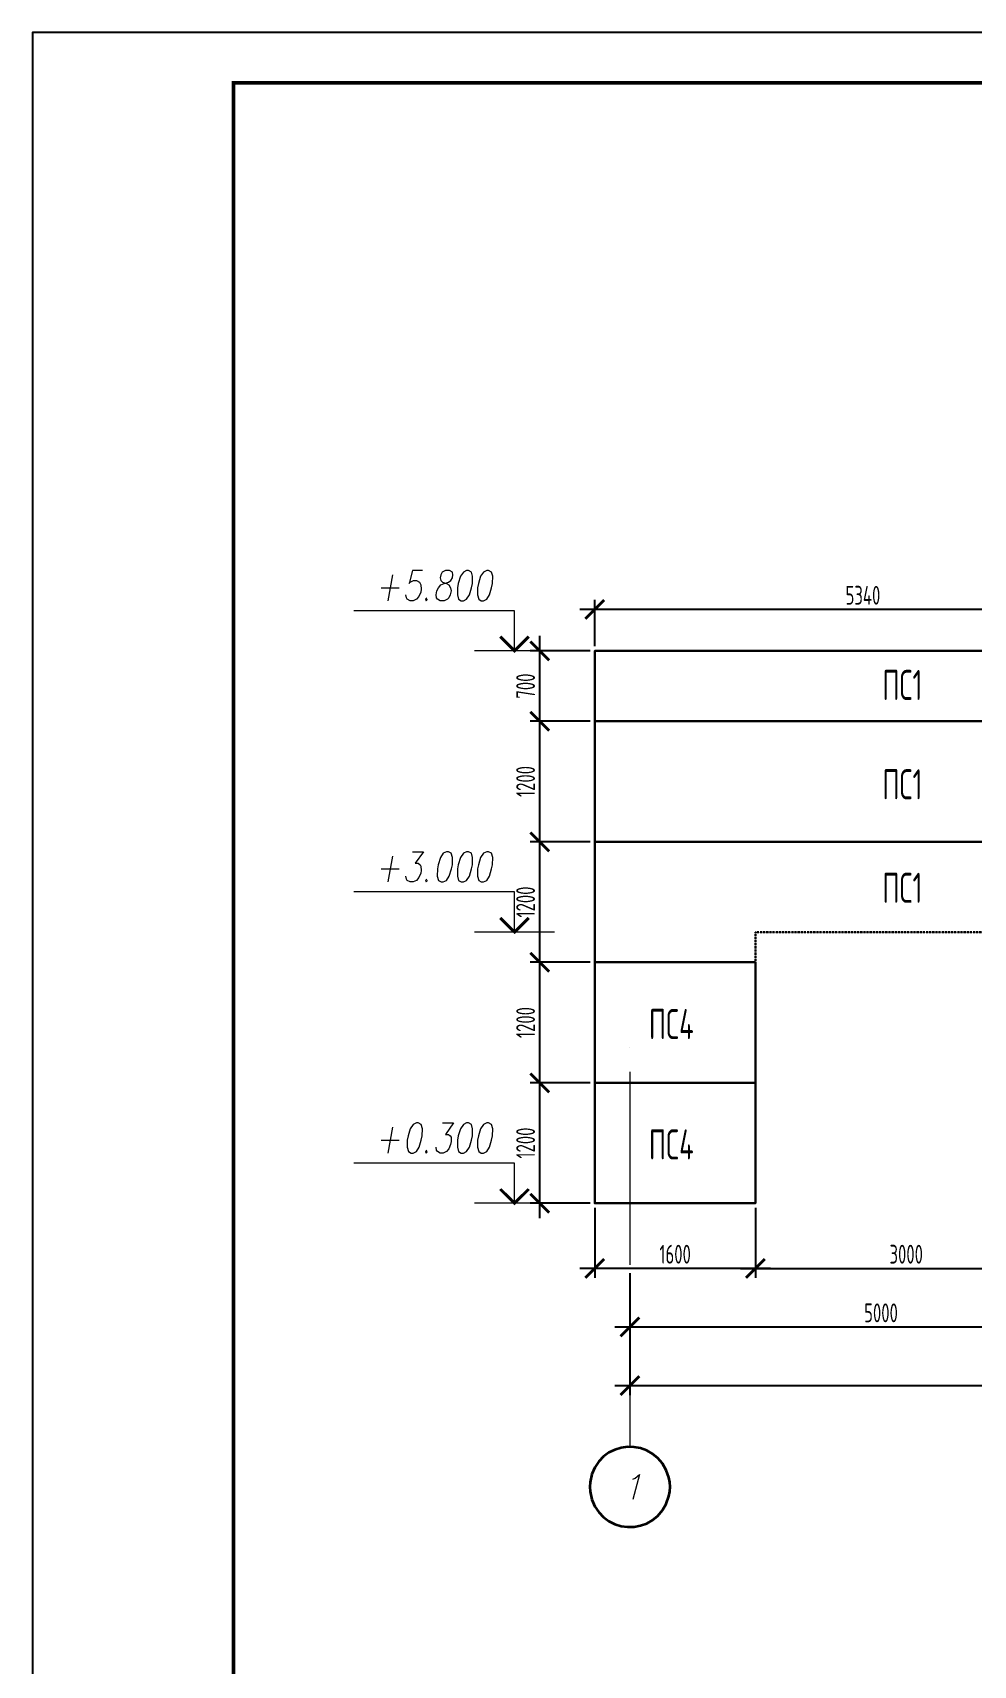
# Model space of a CAD drawing. Header units: millimetres. Extents: x 148937 to 2048786, y 870 to 351006.
# Drawn here: x 648598 to 657966, y 252734 to 268991 of the extents above; entities that cross this region are included whole.
import ezdxf
from ezdxf.enums import TextEntityAlignment as Align

# ---------------------------------------------------------------- set-up
doc = ezdxf.new("R2010")
doc.units = ezdxf.units.MM
doc.linetypes.add('_ШТР__2__1_', pattern=[3, 2, -1])
doc.layers.get('Defpoints').update_dxf_attribs({"color": 4})
doc.layers.add('PDF _Геометрия', color=7, linetype='Continuous')
doc.layers.add('PDF _Сплошная заливка', color=7, linetype='Continuous', true_color=0x007eff)
doc.layers.add('Размер', color=72, linetype='Continuous', lineweight=0)
doc.layers.add('Текстовые примечания', color=52, linetype='Continuous', lineweight=25)
doc.styles.add('_PP_Text Style', font='cs_gost2304.shx', dxfattribs={"width": 0.8})
doc.styles.add('М2.5', font='isocpeui.ttf', dxfattribs={"height": 2.5})
doc.styles.add('М3', font='isocpeui.ttf', dxfattribs={"height": 3})
doc.dimstyles.new('_PP_DIM Style', dxfattribs={"dimtxt": 2.5, "dimasz": 2.5, "dimexe": 1.25, "dimexo": 0.625, "dimtad": 1, "dimdec": 0, "dimrnd": 0.001, "dimtxsty": '_PP_Text Style', "dimblk": 'ARCHTICK', "dimcen": 2.5, "dimdle": 2, "dimadec": 0, "dimazin": 2, "dimtfac": 0.75, "dimtdec": 0, "dimtmove": 1, "dimatfit": 3, "dimfxl": 1, "dimtfill": 1, "dimtolj": 1, "dimarcsym": 0})

# ---------------------------------------------------------------- blocks, each defined once
blk = doc.blocks.new('_ArchTick')
at = {"color": 0, "linetype": 'ByBlock', "const_width": 0.15}
blk.add_lwpolyline([(-0.5, -0.5), (0.5, 0.5)], dxfattribs=at)
blk = doc.blocks.new('*D276')
at = {"layer": 'Defpoints', "color": 0, "ltscale": 75, "transparency": 16777216}
for p in [(654546, 256103), (699543, 256103), (654546, 255519)]:
    blk.add_point(p, dxfattribs=at)
at = {"layer": 'Размер', "color": 0, "lineweight": -2, "ltscale": 75, "transparency": 16777216}
for p, q in [((654546, 256056), (654546, 255425)), ((699543, 256056), (699543, 255425)), ((699693, 255519), (654396, 255519))]:
    blk.add_line(p, q, dxfattribs=at)
at = {"layer": 'Размер', "color": 0, "lineweight": -2, "ltscale": 75, "transparency": 16777216, "xscale": 187.5, "yscale": 187.5, "zscale": 187.5, "rotation": 180}
blk.add_blockref('_ArchTick', (654546, 255519), dxfattribs=at)
at = {"layer": 'Размер', "color": 0, "lineweight": -2, "ltscale": 75, "transparency": 16777216, "xscale": 187.5, "yscale": 187.5, "zscale": 187.5}
blk.add_blockref('_ArchTick', (699543, 255519), dxfattribs=at)
at = {"layer": 'Размер', "color": 0, "ltscale": 75, "transparency": 16777216, "insert": (677044, 255659), "char_height": 187.5, "attachment_point": 5, "style": '_PP_Text Style', "bg_fill": 3, "box_fill_scale": 1.1, "bg_fill_color": 256, "bg_fill_true_color": 13158600, "bg_fill_transparency": 0}
blk.add_mtext('\\A1;45000', dxfattribs=at)
blk = doc.blocks.new('*D245')
at = {"layer": 'Defpoints', "color": 0, "ltscale": 75, "transparency": 16777216}
for p in [(654546, 256687), (659546, 256687), (654546, 256103)]:
    blk.add_point(p, dxfattribs=at)
at = {"layer": 'Размер', "color": 0, "lineweight": -2, "ltscale": 75, "transparency": 16777216}
for p, q in [((654546, 256640), (654546, 256009)), ((659546, 256640), (659546, 256009)), ((659696, 256103), (654396, 256103))]:
    blk.add_line(p, q, dxfattribs=at)
at = {"layer": 'Размер', "color": 0, "lineweight": -2, "ltscale": 75, "transparency": 16777216, "xscale": 187.5, "yscale": 187.5, "zscale": 187.5, "rotation": 180}
blk.add_blockref('_ArchTick', (654546, 256103), dxfattribs=at)
at = {"layer": 'Размер', "color": 0, "lineweight": -2, "ltscale": 75, "transparency": 16777216, "xscale": 187.5, "yscale": 187.5, "zscale": 187.5}
blk.add_blockref('_ArchTick', (659546, 256103), dxfattribs=at)
at = {"layer": 'Размер', "color": 0, "ltscale": 75, "transparency": 16777216, "insert": (657046, 256244), "char_height": 187.5, "attachment_point": 5, "style": '_PP_Text Style', "bg_fill": 3, "box_fill_scale": 1.1, "bg_fill_color": 256, "bg_fill_true_color": 13158600, "bg_fill_transparency": 0}
blk.add_mtext('\\A1;5000', dxfattribs=at)
blk = doc.blocks.new('*D247')
at = {"layer": 'Defpoints', "color": 0, "ltscale": 75, "transparency": 16777216}
for p in [(654196, 257336), (655796, 257336), (654196, 256687)]:
    blk.add_point(p, dxfattribs=at)
at = {"layer": 'Размер', "color": 0, "lineweight": -2, "ltscale": 75, "transparency": 16777216}
for p, q in [((654196, 257289), (654196, 256594)), ((655796, 257289), (655796, 256594)), ((655946, 256687), (654046, 256687))]:
    blk.add_line(p, q, dxfattribs=at)
at = {"layer": 'Размер', "color": 0, "lineweight": -2, "ltscale": 75, "transparency": 16777216, "xscale": 187.5, "yscale": 187.5, "zscale": 187.5, "rotation": 180}
blk.add_blockref('_ArchTick', (654196, 256687), dxfattribs=at)
at = {"layer": 'Размер', "color": 0, "lineweight": -2, "ltscale": 75, "transparency": 16777216, "xscale": 187.5, "yscale": 187.5, "zscale": 187.5}
blk.add_blockref('_ArchTick', (655796, 256687), dxfattribs=at)
at = {"layer": 'Размер', "color": 0, "ltscale": 75, "transparency": 16777216, "insert": (654996, 256828), "char_height": 187.5, "attachment_point": 5, "style": '_PP_Text Style', "bg_fill": 3, "box_fill_scale": 1.1, "bg_fill_color": 256, "bg_fill_true_color": 13158600, "bg_fill_transparency": 0}
blk.add_mtext('\\A1;1600', dxfattribs=at)
blk = doc.blocks.new('*D291')
at = {"layer": 'Defpoints', "color": 0, "ltscale": 75, "transparency": 16777216}
for p in [(653648, 258535), (654196, 258535), (654196, 257336)]:
    blk.add_point(p, dxfattribs=at)
at = {"layer": 'Размер', "color": 0, "lineweight": -2, "ltscale": 75, "transparency": 16777216}
for p, q in [((653648, 257186), (653648, 258685)), ((654149, 258535), (653554, 258535)), ((654149, 257336), (653554, 257336))]:
    blk.add_line(p, q, dxfattribs=at)
at = {"layer": 'Размер', "color": 0, "lineweight": -2, "ltscale": 75, "transparency": 16777216, "xscale": 187.5, "yscale": 187.5, "zscale": 187.5}
for p, rotation in [((653648, 258535), 90), ((653648, 257336), 270)]:
    blk.add_blockref('_ArchTick', p, dxfattribs=dict(at, rotation=rotation))
at = {"layer": 'Размер', "color": 0, "ltscale": 75, "transparency": 16777216, "insert": (653507, 257935), "char_height": 187.5, "attachment_point": 5, "rotation": 90, "style": '_PP_Text Style', "bg_fill": 3, "box_fill_scale": 1.1, "bg_fill_color": 256, "bg_fill_true_color": 13158600, "bg_fill_transparency": 0}
blk.add_mtext('\\A1;1200', dxfattribs=at)
blk = doc.blocks.new('*D292')
at = {"layer": 'Defpoints', "color": 0, "ltscale": 75, "transparency": 16777216}
for p in [(653648, 259736), (654196, 259736), (654196, 258535)]:
    blk.add_point(p, dxfattribs=at)
at = {"layer": 'Размер', "color": 0, "lineweight": -2, "ltscale": 75, "transparency": 16777216}
for p, q in [((653648, 258385), (653648, 259886)), ((654149, 259736), (653554, 259736)), ((654149, 258535), (653554, 258535))]:
    blk.add_line(p, q, dxfattribs=at)
at = {"layer": 'Размер', "color": 0, "lineweight": -2, "ltscale": 75, "transparency": 16777216, "xscale": 187.5, "yscale": 187.5, "zscale": 187.5}
for p, rotation in [((653648, 259736), 90), ((653648, 258535), 270)]:
    blk.add_blockref('_ArchTick', p, dxfattribs=dict(at, rotation=rotation))
at = {"layer": 'Размер', "color": 0, "ltscale": 75, "transparency": 16777216, "insert": (653507, 259135), "char_height": 187.5, "attachment_point": 5, "rotation": 90, "style": '_PP_Text Style', "bg_fill": 3, "box_fill_scale": 1.1, "bg_fill_color": 256, "bg_fill_true_color": 13158600, "bg_fill_transparency": 0}
blk.add_mtext('\\A1;1200', dxfattribs=at)
blk = doc.blocks.new('*D293')
at = {"layer": 'Defpoints', "color": 0, "ltscale": 75, "transparency": 16777216}
for p in [(653648, 260934), (654196, 260934), (654196, 259736)]:
    blk.add_point(p, dxfattribs=at)
at = {"layer": 'Размер', "color": 0, "lineweight": -2, "ltscale": 75, "transparency": 16777216}
for p, q in [((653648, 259586), (653648, 261084)), ((654149, 260934), (653554, 260934)), ((654149, 259736), (653554, 259736))]:
    blk.add_line(p, q, dxfattribs=at)
at = {"layer": 'Размер', "color": 0, "lineweight": -2, "ltscale": 75, "transparency": 16777216, "xscale": 187.5, "yscale": 187.5, "zscale": 187.5}
for p, rotation in [((653648, 260934), 90), ((653648, 259736), 270)]:
    blk.add_blockref('_ArchTick', p, dxfattribs=dict(at, rotation=rotation))
at = {"layer": 'Размер', "color": 0, "ltscale": 75, "transparency": 16777216, "insert": (653507, 260335), "char_height": 187.5, "attachment_point": 5, "rotation": 90, "style": '_PP_Text Style', "bg_fill": 3, "box_fill_scale": 1.1, "bg_fill_color": 256, "bg_fill_true_color": 13158600, "bg_fill_transparency": 0}
blk.add_mtext('\\A1;1200', dxfattribs=at)
blk = doc.blocks.new('*D294')
at = {"layer": 'Defpoints', "color": 0, "ltscale": 75, "transparency": 16777216}
for p in [(653648, 262135), (654196, 262135), (654196, 260934)]:
    blk.add_point(p, dxfattribs=at)
at = {"layer": 'Размер', "color": 0, "lineweight": -2, "ltscale": 75, "transparency": 16777216}
for p, q in [((653648, 260784), (653648, 262285)), ((654149, 262135), (653554, 262135)), ((654149, 260934), (653554, 260934))]:
    blk.add_line(p, q, dxfattribs=at)
at = {"layer": 'Размер', "color": 0, "lineweight": -2, "ltscale": 75, "transparency": 16777216, "xscale": 187.5, "yscale": 187.5, "zscale": 187.5}
for p, rotation in [((653648, 262135), 90), ((653648, 260934), 270)]:
    blk.add_blockref('_ArchTick', p, dxfattribs=dict(at, rotation=rotation))
at = {"layer": 'Размер', "color": 0, "ltscale": 75, "transparency": 16777216, "insert": (653507, 261535), "char_height": 187.5, "attachment_point": 5, "rotation": 90, "style": '_PP_Text Style', "bg_fill": 3, "box_fill_scale": 1.1, "bg_fill_color": 256, "bg_fill_true_color": 13158600, "bg_fill_transparency": 0}
blk.add_mtext('\\A1;1200', dxfattribs=at)
blk = doc.blocks.new('*D248')
at = {"layer": 'Defpoints', "color": 0, "ltscale": 75, "transparency": 16777216}
for p in [(653648, 262835), (654196, 262835), (654196, 262135)]:
    blk.add_point(p, dxfattribs=at)
at = {"layer": 'Размер', "color": 0, "lineweight": -2, "ltscale": 75, "transparency": 16777216}
for p, q in [((653648, 261985), (653648, 262985)), ((654149, 262835), (653554, 262835)), ((654149, 262135), (653554, 262135))]:
    blk.add_line(p, q, dxfattribs=at)
at = {"layer": 'Размер', "color": 0, "lineweight": -2, "ltscale": 75, "transparency": 16777216, "xscale": 187.5, "yscale": 187.5, "zscale": 187.5}
for p, rotation in [((653648, 262835), 90), ((653648, 262135), 270)]:
    blk.add_blockref('_ArchTick', p, dxfattribs=dict(at, rotation=rotation))
at = {"layer": 'Размер', "color": 0, "ltscale": 75, "transparency": 16777216, "insert": (653507, 262485), "char_height": 187.5, "attachment_point": 5, "rotation": 90, "style": '_PP_Text Style', "bg_fill": 3, "box_fill_scale": 1.1, "bg_fill_color": 256, "bg_fill_true_color": 13158600, "bg_fill_transparency": 0}
blk.add_mtext('\\A1;700', dxfattribs=at)
blk = doc.blocks.new('*D256')
at = {"layer": 'Defpoints', "color": 0, "ltscale": 75, "transparency": 16777216}
for p in [(654196, 263249), (654196, 262835), (659536, 262835)]:
    blk.add_point(p, dxfattribs=at)
at = {"layer": 'Размер', "color": 0, "lineweight": -2, "ltscale": 75, "transparency": 16777216}
for p, q in [((659686, 263249), (654046, 263249)), ((654196, 262882), (654196, 263343)), ((659536, 262882), (659536, 263343))]:
    blk.add_line(p, q, dxfattribs=at)
at = {"layer": 'Размер', "color": 0, "lineweight": -2, "ltscale": 75, "transparency": 16777216, "xscale": 187.5, "yscale": 187.5, "zscale": 187.5, "rotation": 180}
blk.add_blockref('_ArchTick', (654196, 263249), dxfattribs=at)
at = {"layer": 'Размер', "color": 0, "lineweight": -2, "ltscale": 75, "transparency": 16777216, "xscale": 187.5, "yscale": 187.5, "zscale": 187.5}
blk.add_blockref('_ArchTick', (659536, 263249), dxfattribs=at)
at = {"layer": 'Размер', "color": 0, "ltscale": 75, "transparency": 16777216, "insert": (656866, 263389), "char_height": 187.5, "attachment_point": 5, "style": '_PP_Text Style', "bg_fill": 3, "box_fill_scale": 1.1, "bg_fill_color": 256, "bg_fill_true_color": 13158600, "bg_fill_transparency": 0}
blk.add_mtext('\\A1;5340', dxfattribs=at)
blk = doc.blocks.new('*D322')
at = {"layer": 'Defpoints', "color": 0, "ltscale": 75, "transparency": 16777216}
for p in [(655796, 257336), (658797, 257336), (658797, 256687)]:
    blk.add_point(p, dxfattribs=at)
at = {"layer": 'Размер', "color": 0, "lineweight": -2, "ltscale": 75, "transparency": 16777216}
for p, q in [((655796, 257289), (655796, 256594)), ((658797, 257289), (658797, 256594)), ((655646, 256687), (658947, 256687))]:
    blk.add_line(p, q, dxfattribs=at)
at = {"layer": 'Размер', "color": 0, "lineweight": -2, "ltscale": 75, "transparency": 16777216, "xscale": 187.5, "yscale": 187.5, "zscale": 187.5, "rotation": 180}
blk.add_blockref('_ArchTick', (655796, 256687), dxfattribs=at)
at = {"layer": 'Размер', "color": 0, "lineweight": -2, "ltscale": 75, "transparency": 16777216, "xscale": 187.5, "yscale": 187.5, "zscale": 187.5}
blk.add_blockref('_ArchTick', (658797, 256687), dxfattribs=at)
at = {"layer": 'Размер', "color": 0, "ltscale": 75, "transparency": 16777216, "insert": (657297, 256828), "char_height": 187.5, "attachment_point": 5, "style": '_PP_Text Style', "bg_fill": 3, "box_fill_scale": 1.1, "bg_fill_color": 256, "bg_fill_true_color": 13158600, "bg_fill_transparency": 0}
blk.add_mtext('\\A1;3000', dxfattribs=at)
blk = doc.blocks.new('*U427')
blk.add_lwpolyline([(0, 0), (594, 0), (594, 420), (0, 420)], close=True)
at = {"const_width": 0.35}
blk.add_lwpolyline([(20, 5), (589, 5), (589, 415), (20, 415)], close=True, dxfattribs=at)
at = {"style": 'М2.5'}
for tag, height, p in [('ГРАФА_ЗАКАЗЧИК', 2.5, (474.05, 55)), ('ГРАФА_10Ф3-1', 2.5, (405, 32.5)), ('ГРАФА_13Ф3-1', 2.5, (460, 32.5)), ('ГРАФА_10Ф3-2', 2.5, (405, 27.5)), ('ГРАФА_13Ф3-2', 2.5, (460, 27.5)), ('ГРАФА_10Ф3-3', 2.5, (405, 22.5)), ('ГРАФА_13Ф3-3', 2.5, (460, 22.5)), ('ГРАФА_10Ф3-4', 2.5, (405, 17.5)), ('ГРАФА_13Ф3-4', 2.5, (460, 17.5)), ('ГРАФА_10Ф3-5', 2.5, (405, 12.5)), ('ГРАФА_13Ф3-5', 2.5, (460, 12.5)), ('ГРАФА_10Ф3-6', 2.5, (405, 7.5)), ('ГРАФА_13Ф3-6', 2.5, (460, 7.5)), ('СВОЙСТВА_2', 3, (549.57, 2.5)), ('ФОРМАТ', 3, (527.51, 2.5))]:
    blk.add_attdef(tag, text='', height=height, dxfattribs=at).set_placement(p, align=Align.MIDDLE_LEFT)
at = {"style": 'М3'}
for tag, p in [('ГРАФА_1Ф3', (529, 55)), ('ГРАФА_6Ф3', (546.5, 25)), ('ГРАФА_7Ф3', (562.5, 25)), ('ГРАФА_8Ф3', (580, 25))]:
    blk.add_attdef(tag, text='', height=3, dxfattribs=at).set_placement(p, align=Align.MIDDLE_CENTER)
at = {"lineweight": 30, "flags": 104}
for tag, height, p in [('ГРАФА_2Ф3', 2.4, (529, 42.5)), ('ГРАФА_3Ф3', 2.5, (504, 27.5)), ('ГРАФА_4Ф3', 2.5, (504, 12.5))]:
    blk.add_attdef(tag, text='', height=height, dxfattribs=at).set_placement(p, align=Align.MIDDLE_CENTER)

msp = doc.modelspace()

# ---------------------------------------------------------------- linework, layer by layer
at = {"layer": 'PDF _Геометрия', "color": 7, "lineweight": 15}
for points in [[(652182.74453, 263591.67704), (652135.48352, 263333.88971)], [(652479.19663, 263634.64203), (652380.37815, 263634.64203), (652346.00651, 263505.74836), (652358.89588, 263520.78596), (652391.11929, 263535.82355), (652421.19448, 263535.82355), (652449.12144, 263520.78596), (652464.15903, 263492.859), (652466.30726, 263449.89444), (652462.01081, 263419.81926), (652444.82498, 263376.8547), (652419.04625, 263348.92774), (652386.82284, 263333.89015), (652356.74765, 263333.89015), (652328.82069, 263348.92774), (652322.376, 263363.96533), (652315.93132, 263391.89229)], [(652068.88653, 263462.78425), (652249.33766, 263462.78425)], [(652522.1638, 263363.96542), (652509.27444, 263348.92783), (652515.71912, 263333.89023), (652528.60849, 263348.92783)], [(652182.74453, 260792.53659), (652135.48352, 260534.74926)], [(652380.38217, 260835.50158), (652489.94179, 260835.50158), (652408.30913, 260721.64551), (652438.38432, 260721.64551), (652457.71837, 260706.60792), (652464.16305, 260691.57032), (652466.31128, 260648.60577), (652462.01483, 260620.67881), (652444.82901, 260577.71425), (652419.05027, 260549.78729), (652386.82686, 260534.7497), (652356.75167, 260534.7497), (652328.82471, 260549.78729), (652322.38003, 260562.67666), (652315.93534, 260592.75185)], [(652068.88653, 260663.64161), (652249.33766, 260663.64161)], [(652522.1638, 260562.67684), (652509.27444, 260549.78747), (652515.71912, 260534.74987), (652528.60849, 260549.78747)], [(652182.74453, 258092.21497), (652135.48352, 257834.42764)], [(652678.9846, 258135.17777), (652788.54422, 258135.17777), (652709.05979, 258021.3217), (652739.13498, 258021.3217), (652756.3208, 258006.28411), (652764.91371, 257993.39474), (652767.06194, 257950.43019), (652760.61726, 257920.355), (652743.43143, 257877.39045), (652719.80093, 257849.46349), (652687.57751, 257834.42589), (652657.50233, 257834.42589), (652629.57536, 257849.46349), (652620.98245, 257864.50108), (652616.686, 257892.42804)], [(652068.88653, 257963.31999), (652249.33766, 257963.31999)], [(652522.1638, 257864.50117), (652509.27444, 257849.46357), (652515.71912, 257834.42598), (652528.60849, 257849.46357)], [(654573.71865, 254588.45391), (654599.49738, 254599.19505), (654640.31371, 254635.71492), (654573.71865, 254386.5205)]]:
    msp.add_lwpolyline(points, dxfattribs=at)
for points in [[(652709.05857, 263634.64203), (652676.83515, 263619.60443), (652661.79756, 263591.67747), (652657.5011, 263563.75051), (652661.79756, 263535.82355), (652678.98338, 263520.78596), (652717.65148, 263505.74836), (652743.43021, 263492.859), (652758.4678, 263462.78381), (652764.91249, 263434.85685), (652756.31958, 263391.89229), (652741.28198, 263363.96533), (652728.39262, 263348.92774), (652696.1692, 263333.89015), (652657.5011, 263333.89015), (652629.57414, 263348.92774), (652620.98123, 263363.96533), (652616.68477, 263391.89229), (652623.12946, 263434.85685), (652638.16705, 263462.78381), (652663.94578, 263492.859), (652696.1692, 263505.74836), (652739.13375, 263520.78596), (652762.76426, 263535.82355), (652777.80185, 263563.75051), (652782.09831, 263591.67747), (652777.80185, 263619.60443), (652749.87489, 263634.64203)], [(652919.58506, 263634.64203), (652887.36164, 263619.60443), (652859.43468, 263578.78811), (652835.80418, 263505.74836), (652829.35949, 263462.78381), (652827.21127, 263391.89229), (652840.10063, 263348.92774), (652865.87936, 263333.89015), (652887.36164, 263333.89015), (652919.58506, 263348.92774), (652947.51202, 263391.89229), (652968.99429, 263462.78381), (652977.58721, 263505.74836), (652979.73543, 263578.78811), (652966.84607, 263619.60443), (652938.91911, 263634.64203)], [(653119.36866, 263634.64203), (653087.14525, 263619.60443), (653059.21828, 263578.78811), (653037.73601, 263505.74836), (653029.1431, 263462.78381), (653026.99487, 263391.89229), (653039.88424, 263348.92774), (653065.66297, 263333.89015), (653087.14525, 263333.89015), (653119.36866, 263348.92774), (653147.29562, 263391.89229), (653168.7779, 263462.78381), (653177.37081, 263505.74836), (653179.51904, 263578.78811), (653166.62967, 263619.60443), (653138.70271, 263634.64203)], [(652719.80145, 260835.50158), (652687.57804, 260820.46399), (652659.65108, 260777.49943), (652636.02057, 260706.60792), (652629.57589, 260663.64336), (652627.42766, 260592.75185), (652638.1688, 260549.78729), (652666.09576, 260534.7497), (652687.57804, 260534.7497), (652719.80145, 260549.78729), (652745.58019, 260592.75185), (652769.21069, 260663.64336), (652777.8036, 260706.60792), (652779.95183, 260777.49943), (652767.06246, 260820.46399), (652739.1355, 260835.50158)], [(652919.58506, 260835.50158), (652887.36164, 260820.46399), (652859.43468, 260777.49943), (652835.80418, 260706.60792), (652829.35949, 260663.64336), (652827.21127, 260592.75185), (652840.10063, 260549.78729), (652865.87936, 260534.7497), (652887.36164, 260534.7497), (652919.58506, 260549.78729), (652947.51202, 260592.75185), (652968.99429, 260663.64336), (652977.58721, 260706.60792), (652979.73543, 260777.49943), (652966.84607, 260820.46399), (652938.91911, 260835.50158)], [(653119.36866, 260835.50158), (653087.14525, 260820.46399), (653059.21828, 260777.49943), (653037.73601, 260706.60792), (653029.1431, 260663.64336), (653026.99487, 260592.75185), (653039.88424, 260549.78729), (653065.66297, 260534.7497), (653087.14525, 260534.7497), (653119.36866, 260549.78729), (653147.29562, 260592.75185), (653168.7779, 260663.64336), (653177.37081, 260706.60792), (653179.51904, 260777.49943), (653166.62967, 260820.46399), (653138.70271, 260835.50158)], [(652419.0487, 258135.17777), (652386.82528, 258120.14018), (652358.89832, 258077.17562), (652337.41605, 258006.28411), (652328.82314, 257963.31956), (652326.67491, 257892.42804), (652339.56427, 257849.46349), (652367.49123, 257834.42589), (652386.82528, 257834.42589), (652419.0487, 257849.46349), (652446.97566, 257892.42804), (652468.45794, 257963.31956), (652477.05085, 258006.28411), (652479.19908, 258077.17562), (652466.30971, 258120.14018), (652438.38275, 258135.17777)], [(652919.58506, 258135.17777), (652887.36164, 258120.14018), (652859.43468, 258077.17562), (652835.80418, 258006.28411), (652829.35949, 257963.31956), (652827.21127, 257892.42804), (652840.10063, 257849.46349), (652865.87936, 257834.42589), (652887.36164, 257834.42589), (652919.58506, 257849.46349), (652947.51202, 257892.42804), (652968.99429, 257963.31956), (652977.58721, 258006.28411), (652979.73543, 258077.17562), (652966.84607, 258120.14018), (652938.91911, 258135.17777)], [(653119.36866, 258135.17777), (653087.14525, 258120.14018), (653059.21828, 258077.17562), (653037.73601, 258006.28411), (653029.1431, 257963.31956), (653026.99487, 257892.42804), (653039.88424, 257849.46349), (653065.66297, 257834.42589), (653087.14525, 257834.42589), (653119.36866, 257849.46349), (653147.29562, 257892.42804), (653168.7779, 257963.31956), (653177.37081, 258006.28411), (653179.51904, 258077.17562), (653166.62967, 258120.14018), (653138.70271, 258135.17777)]]:
    msp.add_lwpolyline(points, close=True, dxfattribs=at)
at = {"layer": 'PDF _Геометрия', "color": 7, "lineweight": 30}
for points in [[(659536.12816, 262835.50111), (659536.12816, 262135.17891), (654195.63392, 262135.17891), (654195.63392, 262835.50111)], [(659536.12816, 262135.17973), (659536.12816, 260934.3204), (654195.63392, 260934.3204), (654195.63392, 262135.17973)], [(655796.06074, 259735.60868), (655796.06074, 258534.74935), (654195.63106, 258534.74935), (654195.63106, 259735.60868)], [(655796.06074, 258534.75005), (655796.06074, 257336.03899), (654195.63106, 257336.03899), (654195.63106, 258534.75005)]]:
    msp.add_lwpolyline(points, close=True, dxfattribs=at)
for points in [[(655796.06074, 259735.60785), (654195.63106, 259735.60785), (654195.63106, 260934.31892), (659536.12515, 260934.31892), (659536.12515, 259735.60785), (658797.13485, 259735.60785)], [(655796.06074, 257336.03899), (655796.06074, 259735.60868)]]:
    msp.add_lwpolyline(points, dxfattribs=at)
at = {"layer": 'PDF _Геометрия', "color": 7, "linetype": '_ШТР__2__1_', "lineweight": 30}
msp.add_lwpolyline([(655796.06074, 259735.60868), (655796.06074, 260034.21303), (658797.13485, 260034.21303), (658797.13485, 259735.60785)], dxfattribs=at)
at = {"layer": 'PDF _Геометрия', "color": 7, "lineweight": 5}
for points in [[(654545.79501, 258884.90933), (654545.79501, 258887.05756)], [(654545.81532, 258644.30866), (654545.81532, 256723.79402)], [(654545.81532, 256485.34016), (654545.81532, 256487.48839)]]:
    msp.add_lwpolyline(points, dxfattribs=at)
at = {"layer": 'PDF _Геометрия', "color": 7, "lineweight": 35}
for points in [[(654934.62108, 254418.74488), (654943.21399, 254463.85766), (654945.36222, 254511.11867), (654943.21399, 254558.37968), (654934.62108, 254603.49246)], [(654148.36973, 254558.37968), (654146.22151, 254511.11867), (654148.36973, 254463.85766)]]:
    msp.add_lwpolyline(points, dxfattribs=at)
for points in [[(654934.62108, 254603.49246), (654816.934, 255036.39615), (654216.68341, 255001.12941), (654148.36973, 254558.37968)], [(654148.36973, 254463.85766), (654216.68341, 254021.10793), (654816.934, 253985.84119), (654934.62108, 254418.74488)]]:
    msp.add_open_spline(points, degree=3, dxfattribs=at)

# ---------------------------------------------------------------- texts
at = {"layer": 'Текстовые примечания', "color": 7, "ltscale": 75, "char_height": 300, "attachment_point": 5, "style": '_PP_Text Style'}
for s, insert in [('\\pxqc;ПС1', (657258.42078, 262495.83227)), ('\\pxqc;ПС1', (657258.41785, 261506.97146)), ('\\pxqc;ПС1', (657258.41785, 260476.26039)), ('\\pxqc;ПС4', (654957.66595, 259119.79742)), ('\\pxqc;ПС4', (654957.66595, 257921.08635))]:
    msp.add_mtext_dynamic_manual_height_columns(s, width=891.7464151, gutter_width=75, heights=[1198.7105], dxfattribs=dict(at, insert=insert))

# ---------------------------------------------------------------- dimensions: what is measured, and where the dimension line sits
at = {"layer": 'Размер', "color": 7, "ltscale": 75}
dim = msp.add_linear_dim(base=(654545.81632, 255518.63814), p1=(699542.5729, 256102.95607), p2=(654545.81632, 256102.95607), angle=180, text='45000', dimstyle='_PP_DIM Style', override={"dimscale": 75}, dxfattribs=at)
dim.commit()
dim.dimension.update_dxf_attribs({"geometry": '*D276', "text_midpoint": (677044.19461, 255659.26314)})

# ---------------------------------------------------------------- next in the draw order: linework, layer by layer
at = {"layer": 'PDF _Геометрия', "color": 7, "lineweight": 9}
for points in [[(654545.79501, 255718.4216), (654545.79501, 255437.00377)], [(654446.97618, 255518.63799), (699643.5378, 255518.63799)]]:
    msp.add_lwpolyline(points, dxfattribs=at)
at = {"layer": 'PDF _Сплошная заливка', "color": 7, "lineweight": 9, "transparency": 33554559}
for points in [[(654612.38954, 255600.26951), (654479.19942, 255434.85598), (654464.16183, 255452.0418)], [(654629.57467, 255585.23253), (654612.38884, 255600.27012), (654479.19873, 255434.85659)]]:
    msp.add_solid(points, dxfattribs=at)

# ---------------------------------------------------------------- next in the draw order: dimensions: what is measured, and where the dimension line sits
at = {"layer": 'Размер', "color": 7, "ltscale": 75}
dim = msp.add_linear_dim(base=(654545.81532, 256102.95607), p1=(659545.81532, 256687.274), p2=(654545.81532, 256687.274), angle=180, dimstyle='_PP_DIM Style', override={"dimscale": 75}, dxfattribs=at)
dim.commit()
dim.dimension.update_dxf_attribs({"geometry": '*D245', "text_midpoint": (657045.81532, 256243.58107)})

# ---------------------------------------------------------------- next in the draw order: linework, layer by layer
at = {"layer": 'PDF _Геометрия', "color": 7, "lineweight": 5}
for points in [[(654545.79501, 256485.34046), (654545.79501, 256487.48869)], [(654545.79501, 256244.73782), (654545.79501, 254910.68848)]]:
    msp.add_lwpolyline(points, dxfattribs=at)
at = {"layer": 'PDF _Геометрия', "color": 7, "lineweight": 9}
for points in [[(654545.79501, 256302.7398), (654545.79501, 256023.47019)], [(654446.97618, 256102.95401), (659645.68714, 256102.95401)]]:
    msp.add_lwpolyline(points, dxfattribs=at)
at = {"layer": 'PDF _Сплошная заливка', "color": 7, "lineweight": 9, "transparency": 33554559}
for points in [[(654612.38954, 256186.73585), (654479.19942, 256019.17409), (654464.16183, 256036.35991)], [(654629.57467, 256169.55073), (654612.38884, 256186.73655), (654479.19873, 256019.17479)]]:
    msp.add_solid(points, dxfattribs=at)

# ---------------------------------------------------------------- next in the draw order: dimensions: what is measured, and where the dimension line sits
at = {"layer": 'Размер', "color": 7, "ltscale": 75}
dim = msp.add_linear_dim(base=(654195.6544, 256687.274), p1=(655796.06074, 257336.03899), p2=(654195.6544, 257336.03829), angle=180, dimstyle='_PP_DIM Style', override={"dimscale": 75}, dxfattribs=at)
dim.commit()
dim.dimension.update_dxf_attribs({"geometry": '*D247', "text_midpoint": (654995.85757, 256827.899)})

# ---------------------------------------------------------------- next in the draw order: linework, layer by layer
at = {"layer": 'PDF _Геометрия', "color": 7, "lineweight": 9}
msp.add_lwpolyline([(654195.63284, 256887.058), (654195.63284, 256607.78839)], dxfattribs=at)
at = {"layer": 'PDF _Сплошная заливка', "color": 7, "lineweight": 9, "transparency": 33554559}
for points in [[(654264.37333, 256771.05405), (654129.03499, 256605.64052), (654113.99739, 256620.67811)], [(654279.4125, 256753.86893), (654264.37491, 256771.05475), (654129.03656, 256605.64121)]]:
    msp.add_solid(points, dxfattribs=at)

# ---------------------------------------------------------------- next in the draw order: dimensions: what is measured, and where the dimension line sits
at = {"layer": 'Размер', "color": 7, "ltscale": 75}
dim = msp.add_linear_dim(base=(653647.85649, 258534.74918), p1=(654195.6544, 257336.03829), p2=(654195.6544, 258534.74918), angle=90, text='1200', dimstyle='_PP_DIM Style', override={"dimscale": 75}, dxfattribs=at)
dim.commit()
dim.dimension.update_dxf_attribs({"geometry": '*D291', "text_midpoint": (653507.23149, 257935.39374)})
dim = msp.add_linear_dim(base=(658797.13485, 256687.274), p1=(655796.06074, 257336.03899), p2=(658797.13485, 257336.03899), text='3000', dimstyle='_PP_DIM Style', override={"dimscale": 75}, dxfattribs=at)
dim.commit()
dim.dimension.update_dxf_attribs({"geometry": '*D322', "text_midpoint": (657296.5978, 256827.899)})

# ---------------------------------------------------------------- next in the draw order: linework, layer by layer
at = {"layer": 'PDF _Геометрия', "color": 7, "lineweight": 15}
for points in [[(653396.48969, 257336.03899), (653396.48969, 257735.60934), (651796.06, 257735.60934)], [(653796.06126, 257336.03899), (652996.92056, 257336.03899)]]:
    msp.add_lwpolyline(points, dxfattribs=at)
at = {"layer": 'PDF _Геометрия', "color": 7, "lineweight": 9}
msp.add_lwpolyline([(655796.06074, 256607.78839), (655796.06074, 256887.058)], close=True, dxfattribs=at)
for points in [[(654096.81402, 256687.27439), (655897.02881, 256687.27439)], [(655697.24192, 256687.27439), (658895.95284, 256687.27439)]]:
    msp.add_lwpolyline(points, dxfattribs=at)
at = {"layer": 'PDF _Сплошная заливка', "color": 7, "lineweight": 30, "transparency": 33554559}
for points in [[(653243.96517, 257467.07992), (653396.48934, 257357.5203), (653396.48934, 257314.55575)], [(653265.45094, 257486.41318), (653243.96867, 257467.07913), (653396.49283, 257357.51952)], [(653396.48969, 257357.52039), (653396.48969, 257314.55584), (653527.53158, 257486.41405)], [(653396.48969, 257314.5554), (653527.53158, 257486.41361), (653549.01385, 257467.07957)]]:
    msp.add_solid(points, dxfattribs=at)
at = {"layer": 'PDF _Сплошная заливка', "color": 7, "lineweight": 9, "transparency": 33554559}
for points in [[(655714.42704, 256620.67767), (655729.46463, 256605.64008), (655862.65475, 256771.05361)], [(655862.65527, 256771.05405), (655729.46516, 256605.64052), (655714.42756, 256620.67811)], [(655729.46621, 256605.64069), (655862.65632, 256771.05422), (655879.84214, 256753.8684)], [(655879.84477, 256753.86893), (655862.65895, 256771.05475), (655729.46883, 256605.64121)]]:
    msp.add_solid(points, dxfattribs=at)

# ---------------------------------------------------------------- next in the draw order: dimensions: what is measured, and where the dimension line sits
at = {"layer": 'Размер', "color": 7, "ltscale": 75}
dim = msp.add_linear_dim(base=(653647.85649, 259735.60795), p1=(654195.6544, 258534.74918), p2=(654195.65385, 259735.60795), angle=90, text='1200', dimstyle='_PP_DIM Style', override={"dimscale": 75}, dxfattribs=at)
dim.commit()
dim.dimension.update_dxf_attribs({"geometry": '*D292', "text_midpoint": (653507.23149, 259135.17857)})

# ---------------------------------------------------------------- next in the draw order: dimensions: what is measured, and where the dimension line sits
dim = msp.add_linear_dim(base=(653647.85649, 260934.31803), p1=(654195.65385, 259735.60795), p2=(654195.65385, 260934.31803), angle=90, text='1200', dimstyle='_PP_DIM Style', override={"dimscale": 75}, dxfattribs=at)
dim.commit()
dim.dimension.update_dxf_attribs({"geometry": '*D293', "text_midpoint": (653507.23149, 260334.96299)})

# ---------------------------------------------------------------- next in the draw order: linework, layer by layer
at = {"layer": 'PDF _Геометрия', "color": 7, "lineweight": 15}
for points in [[(653396.48969, 260034.21247), (653396.48969, 260435.93105), (651796.06, 260435.93105)], [(653796.06126, 260034.21247), (652996.92056, 260034.21247)]]:
    msp.add_lwpolyline(points, dxfattribs=at)
at = {"layer": 'PDF _Сплошная заливка', "color": 7, "lineweight": 30, "transparency": 33554559}
for points in [[(653243.96517, 260165.2534), (653396.48934, 260055.69378), (653396.48934, 260014.87746)], [(653265.45094, 260186.73699), (653243.96867, 260165.25471), (653396.49283, 260055.69509)], [(653396.48969, 260055.69387), (653396.48969, 260014.87754), (653527.53158, 260186.73576)], [(653396.48969, 260014.87702), (653527.53158, 260186.73524), (653549.01385, 260165.25296)]]:
    msp.add_solid(points, dxfattribs=at)

# ---------------------------------------------------------------- next in the draw order: dimensions: what is measured, and where the dimension line sits
at = {"layer": 'Размер', "color": 7, "ltscale": 75}
dim = msp.add_linear_dim(base=(653647.85649, 262135.17706), p1=(654195.65385, 260934.31803), p2=(654195.65385, 262135.17706), angle=90, text='1200', dimstyle='_PP_DIM Style', override={"dimscale": 75}, dxfattribs=at)
dim.commit()
dim.dimension.update_dxf_attribs({"geometry": '*D294', "text_midpoint": (653507.23149, 261534.74755)})

# ---------------------------------------------------------------- next in the draw order: dimensions: what is measured, and where the dimension line sits
dim = msp.add_linear_dim(base=(653647.85649, 262835.49894), p1=(654195.65385, 262135.17706), p2=(654195.65385, 262835.49894), angle=90, dimstyle='_PP_DIM Style', override={"dimscale": 75}, dxfattribs=at)
dim.commit()
dim.dimension.update_dxf_attribs({"geometry": '*D248', "text_midpoint": (653507.23149, 262485.338)})

# ---------------------------------------------------------------- next in the draw order: linework, layer by layer
at = {"layer": 'PDF _Геометрия', "color": 7, "lineweight": 15}
for points in [[(653396.48969, 262835.50106), (653396.48969, 263235.07141), (651796.06, 263235.07141)], [(653796.06126, 262835.50106), (652996.92056, 262835.50106)]]:
    msp.add_lwpolyline(points, dxfattribs=at)
at = {"layer": 'PDF _Сплошная заливка', "color": 7, "lineweight": 15, "transparency": 33554559}
for points in [[(653243.96517, 262966.54198), (653396.48934, 262856.98237), (653396.48934, 262814.01782)], [(653265.45094, 262988.02557), (653243.96867, 262966.5433), (653396.49283, 262856.98368)], [(653396.48969, 262814.01965), (653527.53158, 262988.0261), (653549.01385, 262966.54382)], [(653396.48969, 262856.98246), (653396.48969, 262814.0179), (653527.53158, 262988.02435)]]:
    msp.add_solid(points, dxfattribs=at)

# ---------------------------------------------------------------- next in the draw order: dimensions: what is measured, and where the dimension line sits
at = {"layer": 'Размер', "color": 7, "ltscale": 75}
dim = msp.add_linear_dim(base=(654195.65385, 263248.81475), p1=(659536.1456, 262835.49894), p2=(654195.65385, 262835.49894), angle=180, dimstyle='_PP_DIM Style', override={"dimscale": 75}, dxfattribs=at)
dim.commit()
dim.dimension.update_dxf_attribs({"geometry": '*D256', "text_midpoint": (656865.89973, 263389.43975)})

# ---------------------------------------------------------------- next in the draw order: block references
at = {"xscale": 100, "yscale": 100, "zscale": 100}
msp.add_blockref('*U427', (648598.19361, 226991), dxfattribs=at)

doc.saveas('drawing.dxf')
